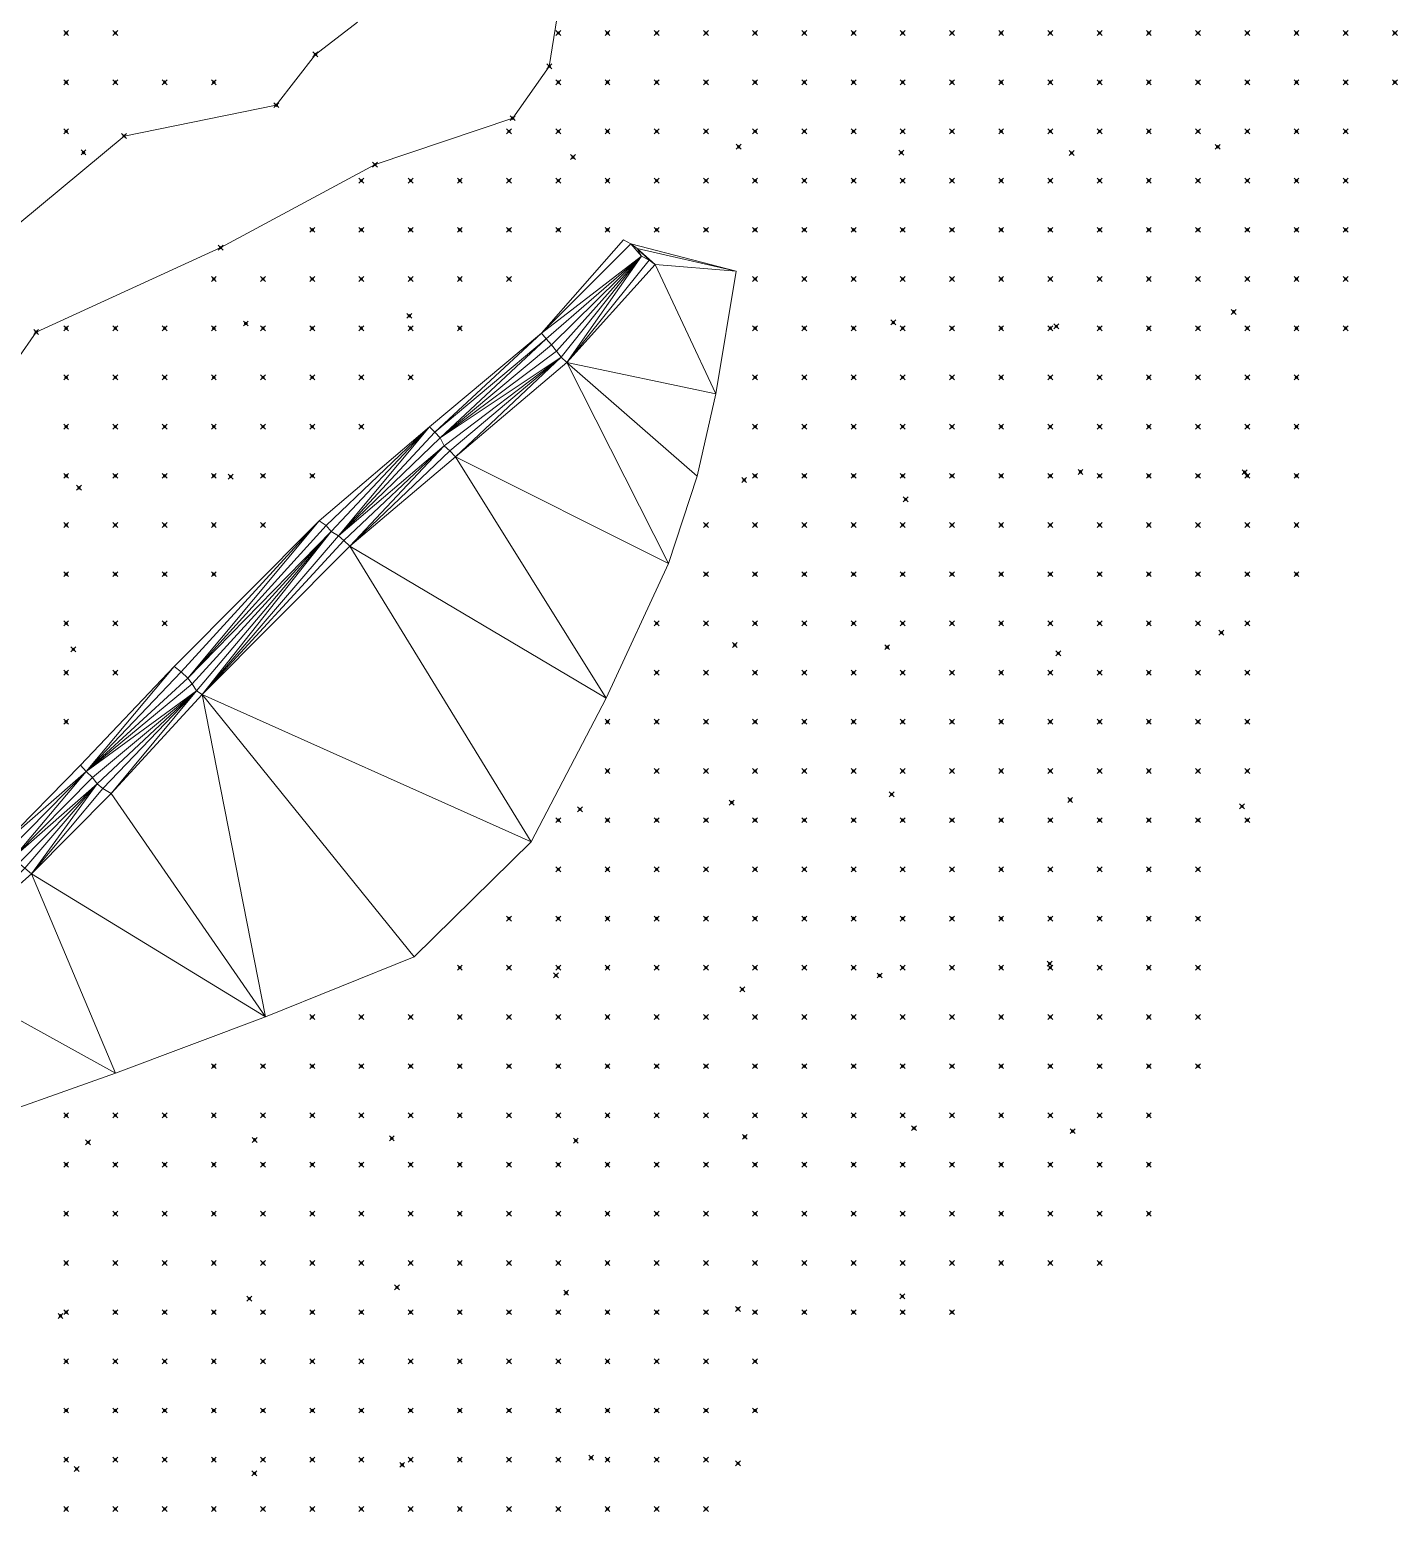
# Model space of a CAD drawing. Header units: metres. Extents: x 441556 to 446409, y 432338 to 461058.
# Drawn here: x 442249.4 to 442332.7, y 460877.5 to 460967.8 of the extents above; entities that cross this region are included whole.
import ezdxf

# ---------------------------------------------------------------- set-up
doc = ezdxf.new("R2010")
doc.units = ezdxf.units.M
doc.header["$MEASUREMENT"] = 0
doc.header["$PDMODE"] = 35
doc.header["$PDSIZE"] = 0.15
for name, color, linetype, lineweight in [('DTM-BRE-RevN_GRP_CAROSABIL IN LUCRU', 2, 'Continuous', 0), ('DTM-BRE-RevN_GRP_DRUM LOT 1 IN LUCRU', 2, 'Continuous', 0), ('DTM-BRE-RevO1_MUT-UCGEN_MODEL', 132, 'Continuous', 0), ('DTM-NOK-RevN_LIDAR_co_lidar', 91, 'Continuous', 0), ('DTM-NOK-RevN_RTK', 32, 'Continuous', 0)]:
    doc.layers.add(name, color=color, linetype=linetype, lineweight=lineweight)

msp = doc.modelspace()

# ---------------------------------------------------------------- linework, layer by layer
at = {"layer": 'DTM-BRE-RevN_GRP_CAROSABIL IN LUCRU'}
for p, q in [((442282.579, 460975.437, 430.326), (442281.03, 460965.559, 430.106)), ((442269.341, 460968.262, 429.608), (442266.778, 460966.292, 429.448)), ((442281.03, 460965.559, 430.106), (442278.801, 460962.401, 429.797)), ((442278.801, 460962.401, 429.797), (442270.409, 460959.568, 429.15)), ((442270.409, 460959.568, 429.15), (442261.005, 460954.512, 428.331)), ((442261.005, 460954.512, 428.331), (442249.755, 460949.36, 427.741)), ((442249.755, 460949.36, 427.741), (442243.056, 460939.741, 426.664))]:
    msp.add_line(p, q, dxfattribs=at)
at = {"layer": 'DTM-BRE-RevN_GRP_DRUM LOT 1 IN LUCRU'}
for p, q in [((442266.778, 460966.292, 429.448), (442264.386, 460963.195, 429.151)), ((442264.386, 460963.195, 429.151), (442255.111, 460961.31, 428.675)), ((442255.111, 460961.31, 428.675), (442246.641, 460954.273, 428.212))]:
    msp.add_line(p, q, dxfattribs=at)
at = {"layer": 'DTM-BRE-RevO1_MUT-UCGEN_MODEL'}
for points in [[(442285.551, 460954.994, 426.188), (442280.552, 460949.297, 425.976), (442285.989, 460954.732, 426.159)], [(442280.552, 460949.297, 425.976), (442286.644, 460953.993, 425.724), (442285.989, 460954.732, 426.159)], [(442286.644, 460953.993, 425.724), (442286.394, 460954.451, 425.738), (442285.989, 460954.732, 426.159)], [(442285.989, 460954.732, 426.159), (442286.394, 460954.451, 425.738), (442292.428, 460953.077, 426.678)], [(442286.394, 460954.451, 425.738), (442287.111, 460953.755, 426.201), (442287.483, 460953.486, 426.222)], [(442286.394, 460954.451, 425.738), (442287.483, 460953.486, 426.222), (442292.428, 460953.077, 426.678)], [(442286.394, 460954.451, 425.738), (442286.644, 460953.993, 425.724), (442287.111, 460953.755, 426.201)], [(442286.644, 460953.993, 425.724), (442280.552, 460949.297, 425.976), (442280.837, 460948.955, 425.964)], [(442286.644, 460953.993, 425.724), (442280.837, 460948.955, 425.964), (442281.158, 460948.589, 425.505)], [(442281.158, 460948.589, 425.505), (442281.47, 460948.19, 425.485), (442286.644, 460953.993, 425.724)], [(442281.47, 460948.19, 425.485), (442286.644, 460953.993, 425.724), (442281.753, 460947.839, 425.954)], [(442286.644, 460953.993, 425.724), (442282.102, 460947.509, 425.96), (442281.753, 460947.839, 425.954)], [(442286.644, 460953.993, 425.724), (442282.102, 460947.509, 425.96), (442287.111, 460953.755, 426.201)], [(442282.102, 460947.509, 425.96), (442287.483, 460953.486, 426.222), (442287.111, 460953.755, 426.201)], [(442287.483, 460953.486, 426.222), (442282.102, 460947.509, 425.96), (442291.179, 460945.6, 425.038)], [(442291.179, 460945.6, 425.038), (442292.428, 460953.077, 426.678), (442287.483, 460953.486, 426.222)], [(442280.552, 460949.297, 425.976), (442273.733, 460943.585, 425.283), (442274.06, 460943.255, 425.274)], [(442274.06, 460943.255, 425.274), (442280.837, 460948.955, 425.964), (442280.552, 460949.297, 425.976)], [(442280.837, 460948.955, 425.964), (442274.06, 460943.255, 425.274), (442274.383, 460942.91, 424.824)], [(442274.383, 460942.91, 424.824), (442281.158, 460948.589, 425.505), (442280.837, 460948.955, 425.964)], [(442281.47, 460948.19, 425.485), (442281.158, 460948.589, 425.505), (442274.383, 460942.91, 424.824)], [(442281.753, 460947.839, 425.954), (442281.47, 460948.19, 425.485), (442274.383, 460942.91, 424.824)], [(442274.624, 460942.434, 424.809), (442274.383, 460942.91, 424.824), (442281.753, 460947.839, 425.954)], [(442274.963, 460942.113, 425.26), (442274.624, 460942.434, 424.809), (442281.753, 460947.839, 425.954)], [(442275.321, 460941.765, 425.288), (442274.963, 460942.113, 425.26), (442281.753, 460947.839, 425.954)], [(442281.753, 460947.839, 425.954), (442275.321, 460941.765, 425.288), (442282.102, 460947.509, 425.96)], [(442275.321, 460941.765, 425.288), (442288.298, 460935.252, 423.885), (442282.102, 460947.509, 425.96)], [(442290.044, 460940.579, 424.418), (442291.179, 460945.6, 425.038), (442282.102, 460947.509, 425.96)], [(442290.044, 460940.579, 424.418), (442282.102, 460947.509, 425.96), (442288.298, 460935.252, 423.885)], [(442267.007, 460937.846, 424.732), (442267.427, 460937.562, 424.715), (442273.733, 460943.585, 425.283)], [(442267.427, 460937.562, 424.715), (442273.733, 460943.585, 425.283), (442267.739, 460937.194, 424.233)], [(442273.733, 460943.585, 425.283), (442268.176, 460936.947, 424.243), (442267.739, 460937.194, 424.233)], [(442268.176, 460936.947, 424.243), (442273.733, 460943.585, 425.283), (442274.06, 460943.255, 425.274)], [(442268.176, 460936.947, 424.243), (442274.06, 460943.255, 425.274), (442274.383, 460942.91, 424.824)], [(442274.624, 460942.434, 424.809), (442268.176, 460936.947, 424.243), (442274.383, 460942.91, 424.824)], [(442274.624, 460942.434, 424.809), (442268.176, 460936.947, 424.243), (442268.505, 460936.646, 424.713)], [(442274.624, 460942.434, 424.809), (442268.505, 460936.646, 424.713), (442268.865, 460936.305, 424.742)], [(442268.865, 460936.305, 424.742), (442274.963, 460942.113, 425.26), (442274.624, 460942.434, 424.809)], [(442274.963, 460942.113, 425.26), (442268.865, 460936.305, 424.742), (442275.321, 460941.765, 425.288)], [(442268.865, 460936.305, 424.742), (442284.498, 460927.05, 423.054), (442275.321, 460941.765, 425.288)], [(442288.298, 460935.252, 423.885), (442275.321, 460941.765, 425.288), (442284.498, 460927.05, 423.054)], [(442267.007, 460937.846, 424.732), (442258.175, 460928.971, 423.752), (442258.59, 460928.653, 423.734)], [(442267.007, 460937.846, 424.732), (442258.59, 460928.653, 423.734), (442258.993, 460928.268, 423.265)], [(442258.993, 460928.268, 423.265), (442267.007, 460937.846, 424.732), (442267.427, 460937.562, 424.715)], [(442267.739, 460937.194, 424.233), (442258.993, 460928.268, 423.265), (442267.427, 460937.562, 424.715)], [(442267.739, 460937.194, 424.233), (442258.993, 460928.268, 423.265), (442259.271, 460927.923, 423.262)], [(442259.271, 460927.923, 423.262), (442267.739, 460937.194, 424.233), (442259.525, 460927.498, 423.707)], [(442267.739, 460937.194, 424.233), (442259.881, 460927.271, 423.715), (442259.525, 460927.498, 423.707)], [(442267.739, 460937.194, 424.233), (442268.176, 460936.947, 424.243), (442259.881, 460927.271, 423.715)], [(442268.176, 460936.947, 424.243), (442268.505, 460936.646, 424.713), (442259.881, 460927.271, 423.715)], [(442268.505, 460936.646, 424.713), (442268.865, 460936.305, 424.742), (442259.881, 460927.271, 423.715)], [(442259.881, 460927.271, 423.715), (442279.931, 460918.277, 421.897), (442268.865, 460936.305, 424.742)], [(442268.865, 460936.305, 424.742), (442279.931, 460918.277, 421.897), (442284.498, 460927.05, 423.054)], [(442258.175, 460928.971, 423.752), (442252.461, 460922.958, 423.04), (442252.811, 460922.571, 423.008)], [(442258.59, 460928.653, 423.734), (442258.175, 460928.971, 423.752), (442252.811, 460922.571, 423.008)], [(442252.811, 460922.571, 423.008), (442258.59, 460928.653, 423.734), (442258.993, 460928.268, 423.265)], [(442252.811, 460922.571, 423.008), (442258.993, 460928.268, 423.265), (442259.271, 460927.923, 423.262)], [(442259.525, 460927.498, 423.707), (442252.811, 460922.571, 423.008), (442259.271, 460927.923, 423.262)], [(442253.188, 460922.207, 422.557), (442259.525, 460927.498, 423.707), (442252.811, 460922.571, 423.008)], [(442253.188, 460922.207, 422.557), (442259.525, 460927.498, 423.707), (442253.464, 460921.824, 422.566)], [(442259.525, 460927.498, 423.707), (442253.824, 460921.529, 422.942), (442253.464, 460921.824, 422.566)], [(442259.525, 460927.498, 423.707), (442254.329, 460921.229, 422.971), (442253.824, 460921.529, 422.942)], [(442259.525, 460927.498, 423.707), (442254.329, 460921.229, 422.971), (442259.881, 460927.271, 423.715)], [(442263.731, 460907.617, 420.795), (442259.881, 460927.271, 423.715), (442254.329, 460921.229, 422.971)], [(442272.789, 460911.276, 421.139), (442279.931, 460918.277, 421.897), (442259.881, 460927.271, 423.715)], [(442259.881, 460927.271, 423.715), (442263.731, 460907.617, 420.795), (442272.789, 460911.276, 421.139)], [(442247.728, 460918.11, 422.521), (442252.811, 460922.571, 423.008), (442252.461, 460922.958, 423.04)], [(442247.728, 460918.11, 422.521), (442248.089, 460917.775, 422.502), (442252.811, 460922.571, 423.008)], [(442248.089, 460917.775, 422.502), (442248.459, 460917.419, 422.044), (442252.811, 460922.571, 423.008)], [(442248.459, 460917.419, 422.044), (442252.811, 460922.571, 423.008), (442253.188, 460922.207, 422.557)], [(442253.464, 460921.824, 422.566), (442248.459, 460917.419, 422.044), (442253.188, 460922.207, 422.557)], [(442253.464, 460921.824, 422.566), (442248.459, 460917.419, 422.044), (442248.693, 460916.992, 422.034)], [(442249.057, 460916.679, 422.476), (442253.464, 460921.824, 422.566), (442248.693, 460916.992, 422.034)], [(442249.057, 460916.679, 422.476), (442249.481, 460916.339, 422.501), (442253.464, 460921.824, 422.566)], [(442249.481, 460916.339, 422.501), (442253.824, 460921.529, 422.942), (442253.464, 460921.824, 422.566)], [(442249.481, 460916.339, 422.501), (442254.329, 460921.229, 422.971), (442253.824, 460921.529, 422.942)], [(442263.731, 460907.617, 420.795), (442254.329, 460921.229, 422.971), (442249.481, 460916.339, 422.501)], [(442242.967, 460910.602, 421.933), (442249.481, 460916.339, 422.501), (442249.057, 460916.679, 422.476)], [(442249.481, 460916.339, 422.501), (442242.967, 460910.602, 421.933), (442254.581, 460904.188, 420.472)], [(442249.481, 460916.339, 422.501), (442254.581, 460904.188, 420.472), (442263.731, 460907.617, 420.795)], [(442242.967, 460910.602, 421.933), (442245.086, 460900.806, 420.439), (442254.581, 460904.188, 420.472)]]:
    msp.add_3dface(points, dxfattribs=at)
at = {"layer": 'DTM-NOK-RevN_LIDAR_co_lidar'}
for p in [(442251.584, 460967.593, 428.43), (442254.583, 460967.593, 428.6), (442281.577, 460967.593, 429.717), (442284.576, 460967.593, 429.407), (442287.576, 460967.593, 428.894), (442290.575, 460967.593, 428.848), (442293.574, 460967.593, 428.641), (442296.574, 460967.593, 428.339), (442299.573, 460967.593, 428.114), (442302.572, 460967.593, 428.133), (442305.572, 460967.593, 428.335), (442308.571, 460967.593, 428.405), (442311.57, 460967.593, 428.423), (442314.57, 460967.593, 428.497), (442317.569, 460967.593, 428.572), (442320.568, 460967.593, 428.678), (442323.568, 460967.593, 428.838), (442326.567, 460967.593, 428.527), (442329.566, 460967.593, 428.16), (442332.566, 460967.593, 427.833), (442251.584, 460964.594, 428.237), (442254.583, 460964.594, 428.37), (442257.582, 460964.594, 428.576), (442260.582, 460964.594, 428.693), (442281.577, 460964.594, 429.656), (442284.576, 460964.594, 429.361), (442287.576, 460964.594, 428.66), (442290.575, 460964.594, 428.531), (442293.574, 460964.594, 428.343), (442296.574, 460964.594, 427.993), (442299.573, 460964.594, 427.806), (442302.572, 460964.594, 427.743), (442305.572, 460964.594, 427.959), (442308.571, 460964.594, 428.047), (442311.57, 460964.594, 428.089), (442314.57, 460964.594, 428.003), (442317.569, 460964.594, 427.723), (442320.568, 460964.594, 427.48), (442323.568, 460964.594, 427.533), (442326.567, 460964.594, 427.408), (442329.566, 460964.594, 427.323), (442332.566, 460964.594, 427.376), (442251.584, 460961.594, 428.17), (442278.578, 460961.594, 429.326), (442281.577, 460961.594, 429.43), (442284.576, 460961.594, 428.919), (442287.576, 460961.594, 428.278), (442290.575, 460961.594, 428.205), (442293.574, 460961.594, 427.919), (442296.574, 460961.594, 427.674), (442299.573, 460961.594, 427.357), (442302.572, 460961.594, 427.244), (442305.572, 460961.594, 427.576), (442308.571, 460961.594, 427.631), (442311.57, 460961.594, 427.162), (442314.57, 460961.594, 426.786), (442317.569, 460961.594, 426.743), (442320.568, 460961.594, 426.766), (442323.568, 460961.594, 426.864), (442326.567, 460961.594, 426.893), (442329.566, 460961.594, 426.893), (442269.58, 460958.595, 428.141), (442272.579, 460958.595, 428.251), (442275.578, 460958.595, 428.578), (442278.578, 460958.595, 428.857), (442281.577, 460958.595, 428.703), (442284.576, 460958.595, 427.328), (442287.576, 460958.595, 426.963), (442290.575, 460958.595, 427.611), (442293.574, 460958.595, 427.383), (442296.574, 460958.595, 427.029), (442299.573, 460958.595, 426.637), (442302.572, 460958.595, 426.565), (442305.572, 460958.595, 426.68), (442308.571, 460958.595, 426.287), (442311.57, 460958.595, 426.228), (442314.57, 460958.595, 426.201), (442317.569, 460958.595, 426.263), (442320.568, 460958.595, 426.311), (442323.568, 460958.595, 426.351), (442326.567, 460958.595, 426.36), (442329.566, 460958.595, 426.327), (442266.58, 460955.596, 427.666), (442269.58, 460955.596, 427.395), (442272.579, 460955.596, 427.533), (442275.578, 460955.596, 427.627), (442278.578, 460955.596, 427.698), (442281.577, 460955.596, 427.127), (442284.576, 460955.596, 426.182), (442287.576, 460955.596, 425.794), (442290.575, 460955.596, 426.644), (442293.574, 460955.596, 426.729), (442296.574, 460955.596, 426.23), (442299.573, 460955.596, 426.017), (442302.572, 460955.596, 426.027), (442305.572, 460955.596, 425.884), (442308.571, 460955.596, 425.74), (442311.57, 460955.596, 425.645), (442314.57, 460955.596, 425.664), (442317.569, 460955.596, 425.658), (442320.568, 460955.596, 425.639), (442323.568, 460955.596, 425.701), (442326.567, 460955.596, 425.745), (442329.566, 460955.596, 425.765), (442260.582, 460952.596, 427.56), (442263.581, 460952.596, 427.461), (442266.58, 460952.596, 427.22), (442269.58, 460952.596, 426.968), (442272.579, 460952.596, 426.84), (442275.578, 460952.596, 426.575), (442278.578, 460952.596, 426.285), (442293.574, 460952.596, 425.978), (442296.574, 460952.596, 425.708), (442299.573, 460952.596, 425.625), (442302.572, 460952.596, 425.495), (442305.572, 460952.596, 425.355), (442308.571, 460952.596, 425.213), (442311.57, 460952.596, 425.127), (442314.57, 460952.596, 425.08), (442317.569, 460952.596, 425.073), (442320.568, 460952.596, 425.079), (442323.568, 460952.596, 425.116), (442326.567, 460952.596, 425.09), (442329.566, 460952.596, 425.11), (442251.584, 460949.597, 427.124), (442254.583, 460949.597, 427.082), (442257.582, 460949.597, 427.133), (442260.582, 460949.597, 427.087), (442263.581, 460949.597, 426.941), (442266.58, 460949.597, 426.834), (442269.58, 460949.597, 426.634), (442272.579, 460949.597, 426.336), (442275.578, 460949.597, 426.114), (442293.574, 460949.597, 425.34), (442296.574, 460949.597, 425.098), (442299.573, 460949.597, 425.119), (442302.572, 460949.597, 424.922), (442305.572, 460949.597, 424.725), (442308.571, 460949.597, 424.532), (442311.57, 460949.597, 424.462), (442314.57, 460949.597, 424.502), (442317.569, 460949.597, 424.529), (442320.568, 460949.597, 424.427), (442323.568, 460949.597, 424.488), (442326.567, 460949.597, 424.413), (442329.566, 460949.597, 424.445), (442251.584, 460946.598, 426.557), (442254.583, 460946.598, 426.63), (442257.582, 460946.598, 426.611), (442260.582, 460946.598, 426.446), (442263.581, 460946.598, 426.347), (442266.58, 460946.598, 426.301), (442269.58, 460946.598, 426.135), (442272.579, 460946.598, 425.934), (442293.574, 460946.598, 424.807), (442296.574, 460946.598, 424.7), (442299.573, 460946.598, 424.468), (442302.572, 460946.598, 424.217), (442305.572, 460946.598, 424.047), (442308.571, 460946.598, 423.931), (442311.57, 460946.598, 423.824), (442314.57, 460946.598, 423.607), (442317.569, 460946.598, 423.546), (442320.568, 460946.598, 423.675), (442323.568, 460946.598, 423.818), (442326.567, 460946.598, 423.926), (442251.584, 460943.598, 426.112), (442254.583, 460943.598, 426.124), (442257.582, 460943.598, 425.924), (442260.582, 460943.598, 425.847), (442263.581, 460943.598, 425.786), (442266.58, 460943.598, 425.696), (442269.58, 460943.598, 425.608), (442293.574, 460943.598, 424.365), (442296.574, 460943.598, 424.173), (442299.573, 460943.598, 423.996), (442302.572, 460943.598, 423.645), (442305.572, 460943.598, 423.452), (442308.571, 460943.598, 423.159), (442311.57, 460943.598, 423.044), (442314.57, 460943.598, 423.046), (442317.569, 460943.598, 423.101), (442320.568, 460943.598, 423.18), (442323.568, 460943.598, 423.269), (442326.567, 460943.598, 423.308), (442251.584, 460940.599, 425.633), (442254.583, 460940.599, 425.641), (442257.582, 460940.599, 425.543), (442260.582, 460940.599, 425.445), (442263.581, 460940.599, 425.318), (442266.58, 460940.599, 425.275), (442293.574, 460940.599, 423.963), (442296.574, 460940.599, 423.515), (442299.573, 460940.599, 423.223), (442302.572, 460940.599, 422.999), (442305.572, 460940.599, 422.79), (442308.571, 460940.599, 422.707), (442311.57, 460940.599, 422.591), (442314.57, 460940.599, 422.537), (442317.569, 460940.599, 422.522), (442320.568, 460940.599, 422.567), (442323.568, 460940.599, 422.651), (442326.567, 460940.599, 422.713), (442251.584, 460937.6, 425.172), (442254.583, 460937.6, 424.942), (442257.582, 460937.6, 424.885), (442260.582, 460937.6, 424.781), (442263.581, 460937.6, 424.734), (442290.575, 460937.6, 423.599), (442293.574, 460937.6, 423.409), (442296.574, 460937.6, 423.086), (442299.573, 460937.6, 422.787), (442302.572, 460937.6, 422.524), (442305.572, 460937.6, 422.311), (442308.571, 460937.6, 422.148), (442311.57, 460937.6, 422.033), (442314.57, 460937.6, 421.955), (442317.569, 460937.6, 422.011), (442320.568, 460937.6, 422.087), (442323.568, 460937.6, 422.138), (442326.567, 460937.6, 422.257), (442251.584, 460934.6, 424.77), (442254.583, 460934.6, 424.581), (442257.582, 460934.6, 424.477), (442260.582, 460934.6, 424.395), (442290.575, 460934.6, 423.284), (442293.574, 460934.6, 423.067), (442296.574, 460934.6, 422.707), (442299.573, 460934.6, 422.413), (442302.572, 460934.6, 422.096), (442305.572, 460934.6, 421.801), (442308.571, 460934.6, 421.605), (442311.57, 460934.6, 421.555), (442314.57, 460934.6, 421.536), (442317.569, 460934.6, 421.541), (442320.568, 460934.6, 421.636), (442323.568, 460934.6, 421.662), (442326.567, 460934.6, 421.714), (442251.584, 460931.601, 424.395), (442254.583, 460931.601, 424.28), (442257.582, 460931.601, 424.147), (442287.576, 460931.601, 423.051), (442290.575, 460931.601, 422.988), (442293.574, 460931.601, 422.764), (442296.574, 460931.601, 422.402), (442299.573, 460931.601, 422.102), (442302.572, 460931.601, 421.842), (442305.572, 460931.601, 421.519), (442308.571, 460931.601, 421.286), (442311.57, 460931.601, 421.207), (442314.57, 460931.601, 421.132), (442317.569, 460931.601, 421.065), (442320.568, 460931.601, 421.09), (442323.568, 460931.601, 421.128), (442251.584, 460928.602, 423.938), (442254.583, 460928.602, 423.767), (442287.576, 460928.602, 422.741), (442290.575, 460928.602, 422.876), (442293.574, 460928.602, 422.674), (442296.574, 460928.602, 422.169), (442299.573, 460928.602, 421.841), (442302.572, 460928.602, 421.536), (442305.572, 460928.602, 421.189), (442308.571, 460928.602, 420.904), (442311.57, 460928.602, 420.718), (442314.57, 460928.602, 420.558), (442317.569, 460928.602, 420.492), (442320.568, 460928.602, 420.376), (442323.568, 460928.602, 420.294), (442251.584, 460925.602, 423.448), (442284.576, 460925.602, 422.365), (442287.576, 460925.602, 422.395), (442290.575, 460925.602, 422.626), (442293.574, 460925.602, 422.406), (442296.574, 460925.602, 421.842), (442299.573, 460925.602, 421.462), (442302.572, 460925.602, 421.087), (442305.572, 460925.602, 420.705), (442308.571, 460925.602, 420.433), (442311.57, 460925.602, 420.045), (442314.57, 460925.602, 419.776), (442317.569, 460925.602, 419.669), (442320.568, 460925.602, 419.628), (442323.568, 460925.602, 419.537), (442284.576, 460922.603, 421.991), (442287.576, 460922.603, 422.116), (442290.575, 460922.603, 422.499), (442293.574, 460922.603, 422.176), (442296.574, 460922.603, 421.483), (442299.573, 460922.603, 420.966), (442302.572, 460922.603, 420.459), (442305.572, 460922.603, 420.033), (442308.571, 460922.603, 419.776), (442311.57, 460922.603, 419.407), (442314.57, 460922.603, 419.1), (442317.569, 460922.603, 418.976), (442320.568, 460922.603, 418.95), (442323.568, 460922.603, 418.873), (442281.577, 460919.604, 421.653), (442284.576, 460919.604, 421.687), (442287.576, 460919.604, 421.875), (442290.575, 460919.604, 422.184), (442293.574, 460919.604, 421.655), (442296.574, 460919.604, 420.835), (442299.573, 460919.604, 420.312), (442302.572, 460919.604, 420.025), (442305.572, 460919.604, 419.652), (442308.571, 460919.604, 419.227), (442311.57, 460919.604, 418.869), (442314.57, 460919.604, 418.619), (442317.569, 460919.604, 418.408), (442320.568, 460919.604, 418.322), (442323.568, 460919.604, 418.273), (442281.577, 460916.604, 421.287), (442284.576, 460916.604, 421.419), (442287.576, 460916.604, 421.692), (442290.575, 460916.604, 421.854), (442293.574, 460916.604, 421.009), (442296.574, 460916.604, 420.281), (442299.573, 460916.604, 419.913), (442302.572, 460916.604, 419.61), (442305.572, 460916.604, 419.332), (442308.571, 460916.604, 418.893), (442311.57, 460916.604, 418.538), (442314.57, 460916.604, 418.274), (442317.569, 460916.604, 418.017), (442320.568, 460916.604, 417.876), (442278.578, 460913.605, 420.97), (442281.577, 460913.605, 421.094), (442284.576, 460913.605, 421.386), (442287.576, 460913.605, 421.596), (442290.575, 460913.605, 421.213), (442293.574, 460913.605, 420.357), (442296.574, 460913.605, 419.874), (442299.573, 460913.605, 419.539), (442302.572, 460913.605, 419.217), (442305.572, 460913.605, 418.918), (442308.571, 460913.605, 418.558), (442311.57, 460913.605, 418.235), (442314.57, 460913.605, 417.959), (442317.569, 460913.605, 417.595), (442320.568, 460913.605, 417.309), (442275.578, 460910.606, 420.734), (442278.578, 460910.606, 420.865), (442281.577, 460910.606, 421.103), (442284.576, 460910.606, 421.341), (442287.576, 460910.606, 421.148), (442290.575, 460910.606, 420.489), (442293.574, 460910.606, 419.943), (442296.574, 460910.606, 419.611), (442299.573, 460910.606, 419.249), (442302.572, 460910.606, 418.915), (442305.572, 460910.606, 418.597), (442308.571, 460910.606, 418.196), (442311.57, 460910.606, 417.81), (442314.57, 460910.606, 417.436), (442317.569, 460910.606, 417.061), (442320.568, 460910.606, 416.718), (442266.58, 460907.606, 420.409), (442269.58, 460907.606, 420.467), (442272.579, 460907.606, 420.547), (442275.578, 460907.606, 420.7), (442278.578, 460907.606, 420.855), (442281.577, 460907.606, 421.114), (442284.576, 460907.606, 420.985), (442287.576, 460907.606, 420.357), (442290.575, 460907.606, 419.847), (442293.574, 460907.606, 419.667), (442296.574, 460907.606, 419.326), (442299.573, 460907.606, 418.994), (442302.572, 460907.606, 418.647), (442305.572, 460907.606, 418.112), (442308.571, 460907.606, 417.723), (442311.57, 460907.606, 417.27), (442314.57, 460907.606, 416.93), (442317.569, 460907.606, 416.682), (442320.568, 460907.606, 416.45), (442260.582, 460904.607, 420.2), (442263.581, 460904.607, 420.27), (442266.58, 460904.607, 420.292), (442269.58, 460904.607, 420.39), (442272.579, 460904.607, 420.53), (442275.578, 460904.607, 420.68), (442278.578, 460904.607, 420.672), (442281.577, 460904.607, 420.467), (442284.576, 460904.607, 420.076), (442287.576, 460904.607, 419.877), (442290.575, 460904.607, 419.6), (442293.574, 460904.607, 419.368), (442296.574, 460904.607, 419.045), (442299.573, 460904.607, 418.555), (442302.572, 460904.607, 418.143), (442305.572, 460904.607, 417.74), (442308.571, 460904.607, 417.367), (442311.57, 460904.607, 416.979), (442314.57, 460904.607, 416.579), (442317.569, 460904.607, 416.313), (442320.568, 460904.607, 416.151), (442251.584, 460901.608, 420.028), (442254.583, 460901.608, 420.047), (442257.582, 460901.608, 420.095), (442260.582, 460901.608, 420.155), (442263.581, 460901.608, 420.292), (442266.58, 460901.608, 420.272), (442269.58, 460901.608, 420.358), (442272.579, 460901.608, 420.337), (442275.578, 460901.608, 420.279), (442278.578, 460901.608, 420.05), (442281.577, 460901.608, 419.862), (442284.576, 460901.608, 419.61), (442287.576, 460901.608, 419.44), (442290.575, 460901.608, 419.134), (442293.574, 460901.608, 418.866), (442296.574, 460901.608, 418.573), (442299.573, 460901.608, 418.263), (442302.572, 460901.608, 417.902), (442305.572, 460901.608, 417.556), (442308.571, 460901.608, 417.176), (442311.57, 460901.608, 416.756), (442314.57, 460901.608, 416.318), (442317.569, 460901.608, 416.004), (442251.584, 460898.608, 419.984), (442254.583, 460898.608, 420.051), (442257.582, 460898.608, 420.192), (442260.582, 460898.608, 420.258), (442263.581, 460898.608, 420.063), (442266.58, 460898.608, 420.011), (442269.58, 460898.608, 419.856), (442272.579, 460898.608, 419.745), (442275.578, 460898.608, 419.612), (442278.578, 460898.608, 419.495), (442281.577, 460898.608, 419.334), (442284.576, 460898.608, 419.11), (442287.576, 460898.608, 418.93), (442290.575, 460898.608, 418.776), (442293.574, 460898.608, 418.561), (442296.574, 460898.608, 418.309), (442299.573, 460898.608, 418.055), (442302.572, 460898.608, 417.731), (442305.572, 460898.608, 417.359), (442308.571, 460898.608, 416.964), (442311.57, 460898.608, 416.575), (442314.57, 460898.608, 416.229), (442317.569, 460898.608, 415.819), (442251.584, 460895.609, 419.695), (442254.583, 460895.609, 419.805), (442257.582, 460895.609, 419.767), (442260.582, 460895.609, 419.58), (442263.581, 460895.609, 419.395), (442266.58, 460895.609, 419.245), (442269.58, 460895.609, 419.237), (442272.579, 460895.609, 419.172), (442275.578, 460895.609, 419.079), (442278.578, 460895.609, 419.051), (442281.577, 460895.609, 418.98), (442284.576, 460895.609, 418.859), (442287.576, 460895.609, 418.688), (442290.575, 460895.609, 418.515), (442293.574, 460895.609, 418.334), (442296.574, 460895.609, 418.09), (442299.573, 460895.609, 417.808), (442302.572, 460895.609, 417.547), (442305.572, 460895.609, 417.163), (442308.571, 460895.609, 416.787), (442311.57, 460895.609, 416.447), (442314.57, 460895.609, 416.033), (442317.569, 460895.609, 415.671), (442251.584, 460892.61, 419.214), (442254.583, 460892.61, 419.075), (442257.582, 460892.61, 419.046), (442260.582, 460892.61, 418.945), (442263.581, 460892.61, 418.941), (442266.58, 460892.61, 418.873), (442269.58, 460892.61, 418.963), (442272.579, 460892.61, 418.907), (442275.578, 460892.61, 418.81), (442278.578, 460892.61, 418.717), (442281.577, 460892.61, 418.627), (442284.576, 460892.61, 418.483), (442287.576, 460892.61, 418.354), (442290.575, 460892.61, 418.223), (442293.574, 460892.61, 418.004), (442296.574, 460892.61, 417.825), (442299.573, 460892.61, 417.584), (442302.572, 460892.61, 417.287), (442305.572, 460892.61, 416.938), (442308.571, 460892.61, 416.633), (442311.57, 460892.61, 416.291), (442314.57, 460892.61, 415.919), (442251.584, 460889.61, 418.667), (442254.583, 460889.61, 418.615), (442257.582, 460889.61, 418.592), (442260.582, 460889.61, 418.658), (442263.581, 460889.61, 418.655), (442266.58, 460889.61, 418.624), (442269.58, 460889.61, 418.589), (442272.579, 460889.61, 418.532), (442275.578, 460889.61, 418.571), (442278.578, 460889.61, 418.438), (442281.577, 460889.61, 418.252), (442284.576, 460889.61, 418.168), (442287.576, 460889.61, 418.042), (442290.575, 460889.61, 417.91), (442293.574, 460889.61, 417.706), (442296.574, 460889.61, 417.543), (442299.573, 460889.61, 417.267), (442302.572, 460889.61, 416.97), (442305.572, 460889.61, 416.666), (442251.584, 460886.611, 418.219), (442254.583, 460886.611, 418.233), (442257.582, 460886.611, 418.27), (442260.582, 460886.611, 418.266), (442263.581, 460886.611, 418.297), (442266.58, 460886.611, 418.296), (442269.58, 460886.611, 418.237), (442272.579, 460886.611, 418.226), (442275.578, 460886.611, 418.256), (442278.578, 460886.611, 418.138), (442281.577, 460886.611, 417.984), (442284.576, 460886.611, 417.839), (442287.576, 460886.611, 417.68), (442290.575, 460886.611, 417.551), (442293.574, 460886.611, 417.378), (442251.584, 460883.612, 417.985), (442254.583, 460883.612, 417.98), (442257.582, 460883.612, 417.988), (442260.582, 460883.612, 418.016), (442263.581, 460883.612, 418.006), (442266.58, 460883.612, 417.945), (442269.58, 460883.612, 417.982), (442272.579, 460883.612, 417.876), (442275.578, 460883.612, 417.809), (442278.578, 460883.612, 417.73), (442281.577, 460883.612, 417.607), (442284.576, 460883.612, 417.47), (442287.576, 460883.612, 417.324), (442290.575, 460883.612, 417.189), (442293.574, 460883.612, 417.008), (442251.584, 460880.612, 417.589), (442254.583, 460880.612, 417.613), (442257.582, 460880.612, 417.625), (442260.582, 460880.612, 417.606), (442263.581, 460880.612, 417.647), (442266.58, 460880.612, 417.595), (442269.58, 460880.612, 417.586), (442272.579, 460880.612, 417.515), (442275.578, 460880.612, 417.447), (442278.578, 460880.612, 417.409), (442281.577, 460880.612, 417.262), (442284.576, 460880.612, 417.12), (442287.576, 460880.612, 416.936), (442290.575, 460880.612, 416.765), (442251.584, 460877.613, 417.272), (442254.583, 460877.613, 417.342), (442257.582, 460877.613, 417.286), (442260.582, 460877.613, 417.305), (442263.581, 460877.613, 417.297), (442266.58, 460877.613, 417.257), (442269.58, 460877.613, 417.206), (442272.579, 460877.613, 417.138), (442275.578, 460877.613, 417.047), (442278.578, 460877.613, 417.033), (442281.577, 460877.613, 416.847), (442284.576, 460877.613, 416.674), (442287.576, 460877.613, 416.517), (442290.575, 460877.613, 416.346)]:
    msp.add_point(p, dxfattribs=at)
at = {"layer": 'DTM-NOK-RevN_RTK'}
for p in [(442266.778, 460966.292, 429.448), (442281.03, 460965.559, 430.106), (442264.386, 460963.195, 429.151), (442278.801, 460962.401, 429.797), (442255.111, 460961.31, 428.675), (442292.575, 460960.659, 427.859), (442321.772, 460960.656, 427.018), (442252.641, 460960.313, 428.409), (442282.472, 460960.029, 429.74), (442302.481, 460960.302, 427.485), (442312.866, 460960.275, 426.847), (442270.409, 460959.568, 429.15), (442261.005, 460954.512, 428.331), (442322.739, 460950.593, 425.159), (442262.533, 460949.884, 427.422), (442272.503, 460950.35, 426.993), (442301.992, 460949.949, 425.448), (442311.932, 460949.716, 424.931), (442249.755, 460949.36, 427.741), (442313.403, 460940.837, 422.923), (442323.413, 460940.82, 423.061), (442252.368, 460939.869, 426.126), (442261.61, 460940.542, 425.645), (442292.906, 460940.341, 424.413), (442302.753, 460939.158, 423.133), (442321.995, 460931.029, 421.289), (442252.017, 460930.015, 424.474), (442292.338, 460930.28, 423.192), (442301.623, 460930.15, 422.05), (442312.048, 460929.77, 421.238), (442301.892, 460921.175, 420.592), (442312.777, 460920.83, 419.253), (442282.899, 460920.263, 422.198), (442292.151, 460920.677, 422.671), (442323.249, 460920.453, 418.819), (442311.528, 460910.858, 418.119), (442281.442, 460910.145, 421.48), (442301.157, 460910.132, 419.263), (442292.795, 460909.292, 420.129), (442263.069, 460900.111, 420.71), (442271.434, 460900.2, 420.318), (442282.646, 460900.063, 419.789), (442292.947, 460900.298, 418.917), (442303.262, 460900.824, 417.946), (442312.925, 460900.643, 416.685), (442252.922, 460899.962, 420.464), (442271.751, 460891.124, 418.934), (442262.748, 460890.433, 418.902), (442282.058, 460890.79, 418.668), (442302.552, 460890.57, 417.311), (442251.237, 460889.381, 418.825), (442292.529, 460889.808, 418.057), (442272.062, 460880.298, 417.785), (442283.581, 460880.733, 417.433), (442292.531, 460880.397, 416.913), (442252.229, 460880.04, 417.688), (442263.06, 460879.784, 417.738)]:
    msp.add_point(p, dxfattribs=at)

doc.saveas('drawing.dxf')
